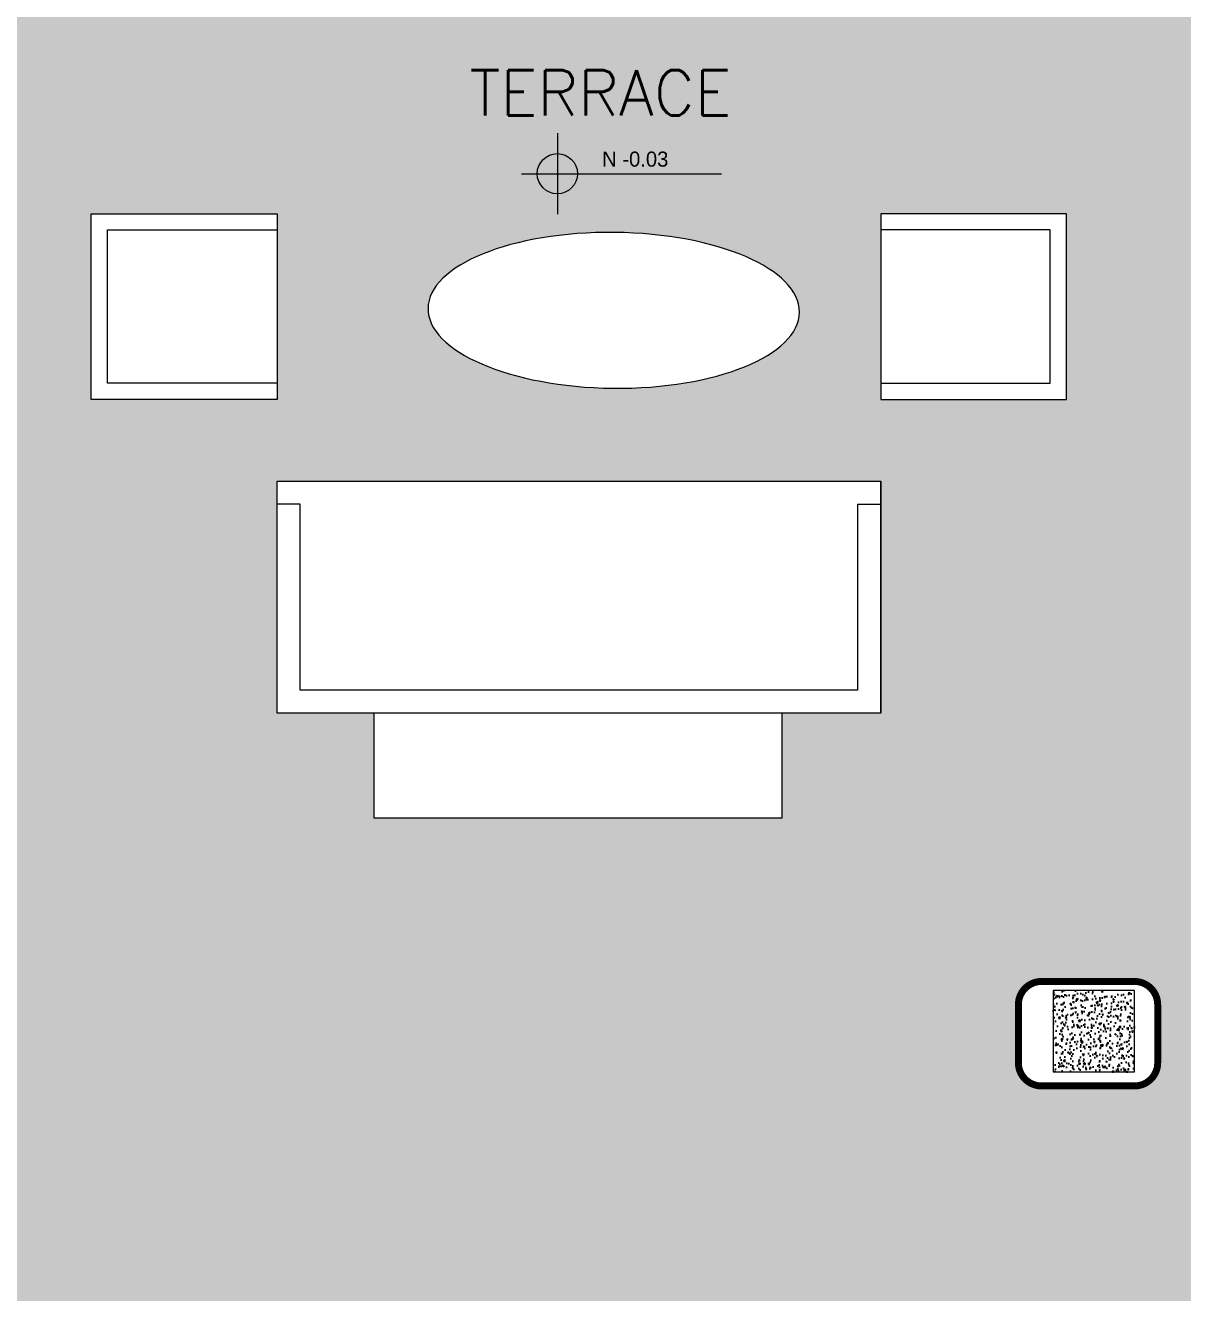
# Model space of a CAD drawing. Header units: metres. Extents: x 14 to 11050, y -346 to 476.
# Drawn here: x 148.54 to 153.52, y -210.63 to -205.17 of the extents above; entities that cross this region are included whole.
import ezdxf

# ---------------------------------------------------------------- set-up
doc = ezdxf.new("R2010")
doc.units = ezdxf.units.M
doc.linetypes.add('0', pattern=[0])
doc.layers.get('0').update_dxf_attribs({"color": 250, "linetype": '0', "lineweight": 20})
for name, color, linetype, lineweight in [('A-WALL', 250, 'Continuous', 20), ('baños', 140, 'Continuous', 0), ('Columnas', 7, 'Continuous', 18), ('MOBILIARIOS', 252, 'Continuous', 0), ('textos', 7, 'Continuous', 0)]:
    doc.layers.add(name, color=color, linetype=linetype, lineweight=lineweight)
doc.layers.add('HATCH', color=8, linetype='Continuous')
doc.layers.add('hatch piso', color=253, linetype='Continuous', lineweight=0, transparency=0.7)
doc.layers.add('REVESTIMIENTO EXTERIOR', color=7, linetype='Continuous', lineweight=5, true_color=0xffdebd)
doc.styles.add('ESC100-2mm', font='arial.ttf', dxfattribs={"height": 0.15})
doc.styles.get("Standard").update_dxf_attribs({"font": 'arial.ttf', "height": 0.1875})

# ---------------------------------------------------------------- blocks, each defined once
blk = doc.blocks.new('PL BASE 1N NASAS 09')
at = {"layer": 'HATCH'}
h = blk.add_hatch(dxfattribs=at)
h.set_pattern_fill('AR-CONC', color=256, scale=0.00032)
h.set_pattern_definition([(49.99999999999999, (0, 0), (0.05829909407872129, -0.005100507372448988), [0.006096000000000001, -0.067056]), (355, (0, 0), (-0.01127789485599019, 0.06113819047649125), [0.004876800000000001, -0.05364498693440001]), (100.4514447, (0.00485824224, -0.00042504112), (0.04702119906891305, 0.05603768061190244), [0.005180802816, -0.056988878272]), (46.18420000000001, (0, 0.016256), (0.08674529308548158, -0.01345354493847269), [0.009144000000000001, -0.100584]), (96.63555760999996, (0.007228768000000001, 0.01513488), (0.07596932289648096, 0.07917635987127089), [0.0077712074048, -0.08548339461120001]), (351.1841511700001, (0, 0.016256), (0.07596932290079265, 0.07917635986737045), [0.007315189462400001, -0.0804671142144]), (21, (0.008128, 0.012192), (0.0485166052061224, -0.03272486341986804), [0.006096000000000001, -0.067056]), (326.0000000000001, (0.008128, 0.012192), (0.01977664907124706, 0.05894014915914217), [0.004876800000000001, -0.0536448]), (71.45144499999999, (0.012171050432, 0.009464928031999999), (0.06829325416918917, 0.02621528604348968), [0.005180802816000001, -0.056988780032]), (37.50000000000001, (0, 0), (0.0009883530401893813, 0.027057612439409), [0, -0.05299456, 0, -0.05445760000000001, 0, -0.05384800000000001]), (7.499999999999999, (0, 0), (0.02138229200329784, 0.03205778394179824), [0, -0.03104896, 0, -0.05177536000000001, 0, -0.0205232]), (327.5, (-0.01812544, 0), (0.04338899045339885, -0.001833198077655502), [0, -0.02032, 0, -0.06339840000000001, 0, -0.0841248]), (317.5, (-0.02625344, 0), (0.04740133804352578, 0.00813647713066657), [0, -0.026416, 0, -0.04210304, 0, -0.0597408])])
h.paths.add_polyline_path([(-88.83107123375464, -49.49879643551785), (-88.48107123376872, -49.49879643551785), (-88.48107123377574, -49.14879643551788), (-88.83107123376166, -49.14879643551788)])
at = {"layer": 'textos', "transparency": 33554534}
h = blk.add_hatch(color=256, dxfattribs=at)
h.dxf.hatch_style = 1
h.paths.add_polyline_path([(-90.96637796967427, -45.54475854998083, 0.4142135623730951), (-91.0529231577356, -45.63130373819359), (-90.96637796967427, -45.63130373819359)])
h.paths.add_polyline_path([(-90.8798327814615, -45.63130373819359), (-90.96637796967427, -45.63130373819359), (-90.96637796967427, -45.71784892640636, 0.4142135623730951)])
at = {"layer": 'A-WALL'}
blk.add_lwpolyline([(-88.4810712337412, -49.10971880325253), (-88.88107123374107, -49.10971880325253, 0.414213562373095), (-88.9810712337412, -49.2097188032525), (-88.9810712337412, -49.4597188032525, 0.414213562373095), (-88.88107123374107, -49.55971880325252), (-88.4810712337412, -49.55971880325252, 0.414213562373095), (-88.38107123374107, -49.4597188032525), (-88.38107123374107, -49.2097188032525, 0.414213562373095)], format="xyb", close=True, dxfattribs=at)
at = {"layer": 'Columnas'}
blk.add_lwpolyline([(-88.83107123376166, -49.49879643551785), (-88.48107123376167, -49.49879643551785), (-88.48107123376167, -49.14879643551788), (-88.83107123376166, -49.14879643551788)], close=True, dxfattribs=at)
at = {"layer": 'textos'}
for p, q in [((-90.96637796967427, -45.45732576434585), (-90.96637796967427, -45.80528171204111)), ((-91.1201933855131, -45.63130373819359), (-90.25931940561297, -45.63130373819359))]:
    blk.add_line(p, q, dxfattribs=at)
blk.add_circle((-90.96637796967427, -45.63130373819359), 0.08654518812586502, dxfattribs=at)
at = {"layer": 'baños', "linetype": 'Continuous'}
for tag, p in [('TRADENAME', (-121.6562016750018, -54.82733454534268)), ('MODELNUMBER', (-121.6562016749461, -54.82729221336881)), ('PRODUCT', (-121.6562016750575, -54.82737687731678)), ('MATERIAL', (-121.6562016751134, -54.82741920929088))]:
    blk.add_attdef(tag, p, '', height=2.5399184405861e-05, rotation=359.9999244952277, dxfattribs=at)
at = {"layer": 'textos', "insert": (-91.47838595430062, -45.38031612585344), "char_height": 0.195, "width": 3.404876511770499, "attachment_point": 7}
blk.add_mtext('{\\Fromans|c0; TERRACE}', dxfattribs=at)
at = {"layer": 'textos', "insert": (-90.77341024893705, -45.53591648558682), "char_height": 0.065, "attachment_point": 1, "style": 'ESC100-2mm'}
blk.add_mtext_dynamic_manual_height_columns('{\\Ftxt|c0;N -0.03}', width=2.216942068900153, gutter_width=0.5, heights=[0], dxfattribs=at)
blk = doc.blocks.new('PL MUEBLES 1N NASAS 09')
at = {"layer": 'hatch piso'}
h = blk.add_hatch(dxfattribs=at)
h.set_pattern_fill('AR-BRSTD', color=256, scale=0.002, angle=-90.00000000000001)
h.set_pattern_definition([(270, (32.50438192473212, 232.0100725299642), (0.1354836, -2.178742458197296e-17), []), (0, (32.50438192473212, 232.0100725299642), (0.1354836, 0.2032), [0.1354836, -0.1354836])])
h.paths.add_polyline_path([(77.64229406997623, 53.25491652137001), (75.08047333544067, 53.25491652137001), (75.08047333544044, 47.44807486002907), (74.08047333542248, 47.44807486007264), (74.08047333544073, 53.25357486007555), (64.20552944245787, 53.25357486007555), (64.20552944245782, 52.9535748600422), (68.88047333544063, 52.95357486001596), (68.880473335447, 32.95357486002914), (64.20554418686284, 32.95357486002335), (64.20554418684607, 32.65357486003462), (74.0804733354226, 32.65357486001759), (74.08047333543175, 38.45357486005076), (75.0804733354496, 38.45357486000719), (75.08047333544044, 32.65491652136998), (77.64229406997623, 32.65491652136998)])
h.paths.add_polyline_path([(72.26297461204848, 46.10878603823181), (72.26297461204848, 45.65878603823199), (72.68813298355411, 45.65878603823199), (72.68813298355411, 44.65878603823199), (70.08813298355398, 44.65878603823199), (70.08813298355398, 45.65878603823199), (70.50487204015616, 45.65878603823199), (70.50487204015616, 46.10878603823181)], flags=16)
h.paths.add_polyline_path([(70.19505878956664, 48.59953696519079), (70.19505878956664, 49.59953696519079), (71.89505878956669, 49.59953696519079), (71.89505878956669, 48.59953696519079)], flags=16)
edge = h.paths.add_edge_path(flags=16)
edge.add_arc((73.38047333544063, 47.14807486002934), 0.1000000000000227, 90, 180, ccw=False)
edge.add_line((73.38047333544063, 47.24807486002936), (73.78047333544049, 47.24807486002936))
edge.add_arc((73.78047333544055, 47.14807486002928), 0.1000000000000796, 3.26281224261038e-11, 90.00000000003263, ccw=False)
edge.add_line((73.88047333544063, 47.14807486002934), (73.8804733354406, 46.89807486002937))
edge.add_arc((73.78047333544062, 46.89807486002935), 0.0999999999999801, -90.00000000000819, 8.185452315956354e-12, ccw=False)
edge.add_line((73.7804733354406, 46.79807486002937), (73.38047333544051, 46.79807486002937))
edge.add_arc((73.38047333544048, 46.89807486002937), 0.09999999999999432, 180, 270.00000000001626, ccw=False)
edge.add_line((73.28047333544049, 46.89807486002937), (73.2804733354406, 47.14807486002934))
edge = h.paths.add_edge_path(flags=16)
edge.add_arc((71.0742145383112, 50.00336760197825), 0.25, 0, 360)
edge = h.paths.add_edge_path(flags=16)
edge.add_ellipse((71.53813297908363, 43.9233636517568), major_axis=(0.7999549386161108, 0.008490947165668672), ratio=0.4192585178968346, start_angle=0, end_angle=360)
h.paths.add_polyline_path([(72.68813298355411, 44.30739295435234), (73.48813298360068, 44.30739295435234), (73.48813298360068, 43.50739295430577), (72.68813298355411, 43.50739295430577)], flags=16)
h.paths.add_polyline_path([(70.08813298355398, 44.30739295435234), (70.08813298355398, 43.50739295430577), (69.28813298350741, 43.50739295430577), (69.28813298350741, 44.30739295435234)], flags=16)
h.paths.add_polyline_path([(70.19505878956664, 50.40719823876572), (70.19505878956664, 51.40719823876572), (71.89505878956669, 51.40719823876572), (71.89505878956669, 50.40719823876572)], flags=16)
edge = h.paths.add_edge_path(flags=16)
edge.add_ellipse((71.53813297908363, 41.98370843603601), major_axis=(0.7999549386161108, -0.008490947165668672), ratio=0.4192585178968346, start_angle=0, end_angle=360, ccw=False)
h.paths.add_polyline_path([(72.68813298355411, 42.39967913348704), (73.48813298360068, 42.39967913348704), (73.48813298360068, 41.59967913344047), (72.68813298355411, 41.59967913344047)], flags=16)
h.paths.add_polyline_path([(70.08813298355398, 42.39967913348704), (70.08813298355398, 41.59967913344047), (69.28813298350741, 41.59967913344047), (69.28813298350741, 42.39967913348704)], flags=16)
edge = h.paths.add_edge_path(flags=16)
edge.add_line((73.28047333544072, 52.59594413940195), (73.28047333544063, 52.84594413940189))
edge.add_arc((73.38047333544061, 52.84594413940191), 0.0999999999999801, 89.99999999999193, 180.0000000000081, ccw=False)
edge.add_line((73.38047333544063, 52.94594413940189), (73.78047333544072, 52.94594413940189))
edge.add_arc((73.78047333544069, 52.84594413940195), 0.09999999999993747, -3.26281224261038e-11, 89.99999999998369, ccw=False)
edge.add_line((73.88047333544063, 52.84594413940189), (73.88047333544071, 52.59594413940195))
edge.add_arc((73.78047333544073, 52.59594413940194), 0.0999999999999801, -90.00000000000819, 8.185452315956354e-12, ccw=False)
edge.add_line((73.78047333544072, 52.49594413940196), (73.38047333544063, 52.49594413940196))
edge.add_arc((73.38047333544066, 52.59594413940189), 0.09999999999993747, 179.9999999999674, 269.99999999998374, ccw=False)
h.paths.add_polyline_path([(72.68813298355411, 41.24828604956082), (72.68813298355411, 40.24828604956082), (72.26297461204848, 40.24828604956082), (72.26297461204848, 39.798286049561), (70.50487204015616, 39.798286049561), (70.50487204015616, 40.24828604956082), (70.08813298355398, 40.24828604956082), (70.08813298355398, 41.24828604956082)], flags=16)
edge = h.paths.add_edge_path(flags=16)
edge.add_line((73.38047333544051, 39.0989972277639), (73.7804733354406, 39.0989972277639))
edge.add_arc((73.78047333544063, 38.99899722776391), 0.09999999999999432, 0, 90.00000000001631, ccw=False)
edge.add_line((73.88047333544063, 38.99899722776391), (73.88047333544051, 38.74899722776394))
edge.add_arc((73.78047333544049, 38.74899722776394), 0.1000000000000227, -90, 0, ccw=False)
edge.add_line((73.78047333544049, 38.64899722776391), (73.38047333544063, 38.64899722776391))
edge.add_arc((73.38047333544057, 38.74899722776399), 0.1000000000000796, 180.0000000000326, 270.00000000003257, ccw=False)
edge.add_line((73.28047333544049, 38.74899722776394), (73.2804733354406, 38.99899722776391))
edge.add_arc((73.38047333544057, 38.99899722776394), 0.0999999999999659, 90.00000000003263, 180.0000000000163, ccw=False)
edge = h.paths.add_edge_path(flags=0)
edge.add_line((70.48365891830525, 36.79522317820329), (70.4398800839295, 36.82292017399391))
edge.add_line((70.4398800839295, 36.82292017399391), (70.4131478727083, 36.78066631164694))
edge.add_line((70.4131478727083, 36.78066631164694), (70.32864014801484, 36.83413073408965))
edge.add_arc((70.19497909190825, 36.62286142235588), 0.2499999999999819, 57.68021319181359, 237.6802131918136)
edge.add_line((70.06131803580166, 36.41159211062211), (70.14582576049537, 36.3581276881792))
edge.add_line((70.14582576049537, 36.3581276881792), (70.11909354927406, 36.3158738258324))
edge.add_line((70.11909354927406, 36.3158738258324), (70.1731394557655, 36.28168129270685))
edge.add_arc((71.25621804709692, 35.97743506840928), 1.124999999999911, 133.3709649465783, 164.3094841489595, ccw=False)
edge = h.paths.add_edge_path(flags=16)
edge.add_arc((70.00419201307986, 35.98652027748952), 0.2909391300207996, 89.2588743430332, 335.97933893623923, ccw=False)
edge.add_line((70.00795522989785, 36.27743506841023), (70.1079552298981, 36.2774350684102))
edge.add_line((70.1079552298981, 36.2774350684102), (70.1079552298981, 36.22743506841022))
edge.add_line((70.1079552298981, 36.22743506841022), (70.00795522989739, 36.22743506841022))
edge.add_arc((70.00795522989732, 35.97743506841022), 0.25, 89.99999999998371, 269.9999999999902)
edge.add_line((70.00795522989728, 35.72743506841022), (70.10795522989741, 35.72743506841022))
edge.add_line((70.10795522989741, 35.72743506841022), (70.10795522989719, 35.67743506841012))
edge.add_line((70.10795522989719, 35.67743506841012), (70.17985118550013, 35.67743506841003))
edge.add_line((70.17985118550013, 35.67743506841003), (70.11909354927406, 35.63899631098781))
edge.add_line((70.11909354927406, 35.63899631098781), (70.14582576049537, 35.59674244864101))
edge.add_line((70.14582576049537, 35.59674244864101), (70.06131803580149, 35.54327802619801))
edge.add_arc((70.19497909190824, 35.33200871446432), 0.2499999999999934, 122.3197868082271, 302.3197868081512)
edge.add_line((70.3286401480147, 35.12073940273046), (70.4131478727083, 35.17420382517327))
edge.add_line((70.4131478727083, 35.17420382517327), (70.4398800839295, 35.1319499628263))
edge.add_line((70.4398800839295, 35.1319499628263), (70.35537235923601, 35.07848554038364))
edge.add_arc((70.18980004316087, 35.32865709781886), 0.3000000000000866, 211.2742799023337, 303.49798923904575, ccw=False)
edge.add_arc((70.28470962891768, 34.84717721287504), 0.4790926908531943, -37.75931426553501, 137.1634994422355, ccw=False)
edge.add_arc((70.6181354084435, 34.76621458644701), 0.2171929796369701, 282.0494044415422, 481.7281917725827)
edge.add_line((70.5039157446194, 34.95094860821749), (70.54397861828869, 35.04257265611608))
edge.add_line((70.54397861828869, 35.04257265611608), (70.58979064223826, 35.02254121928166))
edge.add_line((70.58979064223826, 35.02254121928166), (70.54972776856889, 34.93091717138276))
edge.add_arc((70.78995102193791, 34.85629014508434), 0.2515480163176458, -29.977208623414526, 162.7422291662654, ccw=False)
edge.add_line((71.00784800806281, 34.73060280303662), (71.04791088173232, 34.82222685093558))
edge.add_line((71.04791088173232, 34.82222685093558), (71.09372290568177, 34.80219541410091))
edge.add_line((71.09372290568177, 34.80219541410091), (71.12252649154783, 34.86806939889908))
edge.add_line((71.12252649154783, 34.86806939889908), (71.1334043820147, 34.79700112235417))
edge.add_line((71.1334043820147, 34.79700112235417), (71.18282877310111, 34.80456614487588))
edge.add_line((71.18282877310111, 34.80456614487588), (71.19795881814392, 34.70571736270335))
edge.add_arc((71.44301081336786, 34.75706609966703), 0.2503740664505842, 5.569938851973177, 191.8346553073248, ccw=False)
edge.add_line((71.69220272900674, 34.78136758791845), (71.67707268396379, 34.88021637009109))
edge.add_line((71.67707268396379, 34.88021637009109), (71.72649707505019, 34.8877813926126))
edge.add_line((71.72649707505019, 34.8877813926126), (71.71561918458355, 34.95884966915656))
edge.add_line((71.71561918458355, 34.95884966915656), (71.76280808590553, 34.90460728698221))
edge.add_line((71.76280808590553, 34.90460728698221), (71.80053091865756, 34.93742478062785))
edge.add_line((71.80053091865756, 34.93742478062785), (71.86616590594875, 34.86197911512375))
edge.add_arc((72.07366298416885, 35.00436117733337), 0.2516499336557487, 47.586710559375774, 214.4574572161482, ccw=False)
edge.add_line((72.24339423346777, 35.19015405157879), (72.17775924617666, 35.26559971708247))
edge.add_line((72.17775924617666, 35.26559971708247), (72.21548207892869, 35.29841721072793))
edge.add_line((72.21548207892869, 35.29841721072793), (72.16120610725665, 35.36080599105202))
edge.add_line((72.16120610725665, 35.36080599105202), (72.23912736835058, 35.33311992811727))
edge.add_line((72.23912736835058, 35.33311992811727), (72.25586750521842, 35.38023434011251))
edge.add_line((72.25586750521842, 35.38023434011251), (72.35009632920836, 35.34675406637668))
edge.add_arc((72.42344946373964, 35.58600269563753), 0.2502410616760513, 67.92434522055379, 252.9545688689378, ccw=False)
edge.add_line((72.5174976978879, 35.81789818632751), (72.42326887389748, 35.85137846006347))
edge.add_line((72.42326887389748, 35.85137846006347), (72.44000901076555, 35.89849287205865))
edge.add_line((72.44000901076555, 35.89849287205865), (72.37226229730521, 35.92256383479929))
edge.add_line((72.37226229730521, 35.92256383479929), (72.44238290461084, 35.93844240095072))
edge.add_line((72.44238290461084, 35.93844240095072), (72.43134016512812, 35.98720773602298))
edge.add_line((72.43134016512812, 35.98720773602298), (72.52887083527327, 36.00929321498855))
edge.add_arc((72.44454272698913, 36.24652703388856), 0.2517759215585634, 95.9500134262143, 289.56847427955125, ccw=False)
edge.add_line((72.41844344044642, 36.49694656571191), (72.32091277030162, 36.47486108674644))
edge.add_line((72.32091277030162, 36.47486108674644), (72.30987003081913, 36.52362642181888))
edge.add_line((72.30987003081913, 36.52362642181888), (72.23974942351259, 36.50774785566722))
edge.add_line((72.23974942351259, 36.50774785566722), (72.2905173696027, 36.55865604834503))
edge.add_line((72.2905173696027, 36.55865604834503), (72.25511329697332, 36.59396258656756))
edge.add_line((72.25511329697332, 36.59396258656756), (72.3257263734188, 36.66477073182679))
edge.add_arc((72.14870601027216, 36.84130342293936), 0.2500000000000276, 315.0790306611175, 495.0790306611176)
edge.add_line((71.97168564712553, 37.01783611405193), (71.90107257068047, 36.94702796879307))
edge.add_line((71.90107257068047, 36.94702796879307), (71.8656684980511, 36.98233450701579))
edge.add_line((71.8656684980511, 36.98233450701579), (71.93628157449609, 37.05314265227432))
edge.add_arc((72.11193890494438, 36.94155232418589), 0.2081054998386675, -66.66126001738809, 147.5733142981679, ccw=False)
edge.add_arc((72.4600398191716, 37.86661616611086), 1.147321265390582, 197.4890942626398, 256.61195041888857, ccw=False)
edge.add_arc((71.34453005339905, 37.22257002107318), 0.3000000000000184, -4.056946773256527, 85.94305322670817, ccw=False)
edge.add_line((71.64377832119357, 37.20134564306127), (71.63670352852301, 37.10159622046302))
edge.add_line((71.63670352852301, 37.10159622046302), (71.58682881722387, 37.10513361679813))
edge.add_line((71.58682881722387, 37.10513361679813), (71.59390360989457, 37.20488303939655))
edge.add_arc((71.3445300533992, 37.22257002107347), 0.2499999999999791, 355.9430532266679, 535.9430532266679)
edge.add_line((71.09515649690383, 37.24025700275038), (71.08808170423293, 37.14050758015145))
edge.add_line((71.08808170423293, 37.14050758015145), (71.0382069929338, 37.14404497648678))
edge.add_line((71.0382069929338, 37.14404497648678), (71.03312050313633, 37.07232917590233))
edge.add_line((71.03312050313633, 37.07232917590233), (70.99907654134853, 37.1356540296149))
edge.add_line((70.99907654134853, 37.1356540296149), (70.9550373091119, 37.11197817643023))
edge.add_line((70.9550373091119, 37.11197817643023), (70.90768560274256, 37.20005664090368))
edge.add_arc((70.41794177396018, 37.58306046093398), 0.6217241703426248, 274.5528404303045, 321.9728396393702, ccw=False)
edge.add_line((70.46729328037719, 36.9632981090582), (70.5146449867463, 36.875219644585))
edge.add_line((70.5146449867463, 36.875219644585), (70.47060575450968, 36.85154379140064))
edge.add_line((70.47060575450968, 36.85154379140064), (70.42325404814054, 36.93962225587381))
edge.add_arc((70.68451263027005, 37.08708056613028), 0.3000000000000281, 117.21733312906969, 209.4410424654766, ccw=False)
edge.add_arc((71.72346180163836, 36.36551926102893), 1.536286398669192, 139.9591478279679, 198.8921358504717)
edge = h.paths.add_edge_path(flags=0)
edge.add_arc((71.25621804708152, 35.9774350684101), 0.6999999999999886, 0, 360)
edge = h.paths.add_edge_path(flags=16)
edge.add_line((73.38047333544063, 33.41112794839165), (73.78047333544049, 33.41112794839165))
edge.add_arc((73.78047333544055, 33.31112794839157), 0.1000000000000796, 3.26281224261038e-11, 90.00000000003263, ccw=False)
edge.add_line((73.88047333544063, 33.31112794839163), (73.88047333544051, 33.06112794839163))
edge.add_arc((73.78047333544049, 33.06112794839163), 0.1000000000000227, -90, 0, ccw=False)
edge.add_line((73.78047333544049, 32.96112794839161), (73.38047333544063, 32.96112794839161))
edge.add_arc((73.38047333544057, 33.06112794839169), 0.1000000000000796, 180.0000000000326, 270.00000000003257, ccw=False)
edge.add_line((73.28047333544049, 33.06112794839163), (73.2804733354406, 33.31112794839163))
edge.add_arc((73.38047333544063, 33.31112794839163), 0.1000000000000227, 90, 180, ccw=False)
at = {"layer": 'MOBILIARIOS'}
for p, q in [((69.3581329835726, 41.66967913350567), (69.3581329835726, 42.32967913342185)), ((69.3581329835726, 42.32967913342185), (70.08813298355398, 42.32967913342185)), ((73.41813298353549, 42.32967913342185), (72.68813298355411, 42.32967913342185)), ((73.41813298353549, 41.66967913350567), (73.41813298353549, 42.32967913342185)), ((70.08813298355398, 41.66967913350567), (69.3581329835726, 41.66967913350567)), ((72.68813298355411, 41.66967913350567), (73.41813298353549, 41.66967913350567))]:
    blk.add_line(p, q, dxfattribs=at)
at = {"layer": 'MOBILIARIOS', "lineweight": -2}
for p, q in [((70.08813298355398, 41.24828604956082), (72.68813298355388, 41.24828604956082)), ((70.08813298355398, 40.24828604956082), (70.08813298355398, 41.24828604956082)), ((72.68813298355411, 41.24828604956082), (72.68813298355411, 40.24828604956082)), ((72.68813298355411, 40.24828604956082), (72.68813298355411, 41.24828604956082)), ((70.18813297759351, 41.1482860480707), (70.08813298355398, 41.1482860480707)), ((70.18813297759351, 40.34828604918829), (70.18813297759351, 41.1482860480707)), ((72.58813298951458, 41.1482860480707), (72.58813298951458, 40.34828604918829)), ((72.58813298951458, 41.1482860480707), (72.68813298355411, 41.1482860480707)), ((72.58813298951458, 40.34828604918829), (70.18813297759351, 40.34828604918829)), ((72.68813298355388, 40.24828604956082), (70.08813298355398, 40.24828604956082))]:
    blk.add_line(p, q, dxfattribs=at)
at = {"layer": 'MOBILIARIOS'}
for points in [[(69.28813298350741, 42.39967913348704), (70.08813298355398, 42.39967913348704), (70.08813298355398, 41.59967913344047), (69.28813298350741, 41.59967913344047)], [(73.48813298360068, 42.39967913348704), (72.68813298355411, 42.39967913348704), (72.68813298355411, 41.59967913344047), (73.48813298360068, 41.59967913344047)], [(70.50487204015616, 39.798286049561), (72.26297461204848, 39.798286049561), (72.26297461204848, 40.24828604956082), (70.50487204015616, 40.24828604956082)]]:
    blk.add_lwpolyline(points, close=True, dxfattribs=at)
at = {"layer": 'MOBILIARIOS', "lineweight": -2, "extrusion": (0, 0, -1)}
blk.add_ellipse((71.53813297908363, 41.98370843603601), major_axis=(0.7999549386161108, -0.008490947165668672), ratio=0.4192585178968346, dxfattribs=at)
at = {"layer": 'baños'}
blk.add_blockref('PL BASE 1N NASAS 09', (162.2615445691817, 88.20329366328178), dxfattribs=at)

msp = doc.modelspace()

# ---------------------------------------------------------------- linework, layer by layer
at = {"layer": 'REVESTIMIENTO EXTERIOR', "const_width": 0.03}
msp.add_lwpolyline([(152.9170649727963, -209.2911608049583, 0.4142135623728453), (152.8170649727964, -209.3911608049583), (152.8170649727964, -209.6411608049583, 0.4142135623735113), (152.9170649727963, -209.7411608049583), (153.3170649727964, -209.7411608049583, 0.4142135623732615), (153.4170649727963, -209.6411608049583), (153.4170649727963, -209.3911608049583, 0.414213562373095), (153.3170649727963, -209.2911608049583), (152.9170649727963, -209.2911608049583)], format="xyb", dxfattribs=at)

# ---------------------------------------------------------------- block references
msp.add_blockref('PL MUEBLES 1N NASAS 09', (79.53659163735574, -248.3847356649876))

doc.saveas('drawing.dxf')
